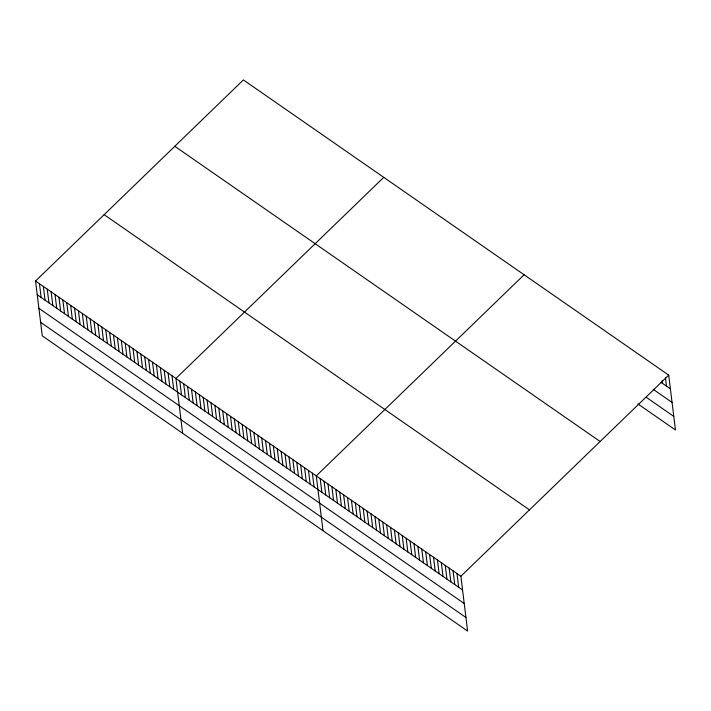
<?xml version="1.0" encoding="UTF-8"?>
<svg xmlns="http://www.w3.org/2000/svg" width="711" height="711" viewBox="0 0 711 711"><rect width="100%" height="100%" fill="white"/><g stroke="black" fill="none" stroke-linecap="round" stroke-linejoin="round"><path stroke-width="1.07" d="M35.55 281.023L460.879 576.248L467.607 631.075L42.287 335.859L35.55 281.023L243.393 79.925L668.713 375.141L675.45 429.977L637.927 403.937M383.744 177.35L175.91 378.448L182.638 433.275M524.105 274.766L316.271 475.872L322.998 530.699M460.879 576.248L668.713 375.141M661.017 382.349L670.402 388.855M653.311 389.406L672.064 402.426M646.423 397.413L673.788 416.406M174.799 146.288L600.128 441.504M104.135 214.66L529.464 509.885M37.23 294.736L462.559 589.961M38.901 308.307L464.23 603.523M40.616 322.287L465.945 617.504M665.46 377.701L666.491 386.144M662.199 380.269L662.581 383.433M456.969 573.528L458.657 587.242M453.058 570.817L454.747 584.531M449.156 568.107L450.836 581.82M445.246 565.396L446.926 579.11M441.335 562.677L443.015 576.39M437.425 559.966L439.114 573.679M433.523 557.255L435.203 570.969M429.613 554.544L431.293 568.258M425.702 551.825L427.382 565.538M421.792 549.114L423.48 562.828M417.881 546.404L419.57 560.117M413.98 543.693L415.659 557.406M410.069 540.982L411.749 554.687M406.159 538.263L407.847 551.976M402.248 535.552L403.937 549.265M398.347 532.841L400.026 546.555M394.436 530.13L396.116 543.835M390.526 527.411L392.214 541.124M386.615 524.7L388.304 538.414M382.714 521.99L384.393 535.703M378.803 519.279L380.483 532.983M374.893 516.559L376.572 530.273M370.982 513.849L372.671 527.562M367.072 511.138L368.76 524.851M363.17 508.427L364.85 522.132M359.259 505.708L360.939 519.421M355.349 502.997L357.038 516.71M351.438 500.286L353.127 514M347.537 497.576L349.217 511.28M343.626 494.856L345.306 508.569M339.716 492.145L341.404 505.859M335.805 489.435L337.494 503.148M331.904 486.724L333.583 500.437M327.993 484.004L329.673 497.718M324.083 481.294L325.771 495.007M320.172 478.583L321.861 492.296M312.369 473.162L314.049 486.875M308.467 470.46L310.156 484.173M304.566 467.749L306.254 481.463M300.673 465.047L302.353 478.761M296.771 462.337L298.46 476.05M292.87 459.635L294.558 473.348M288.977 456.924L290.657 470.638M285.075 454.222L286.755 467.936M281.174 451.512L282.862 465.225M277.281 448.81L278.961 462.523M273.38 446.099L275.059 459.813M269.478 443.397L271.167 457.111M265.585 440.687L267.265 454.4M261.684 437.985L263.363 451.698M257.782 435.274L259.471 448.988M253.889 432.572L255.569 446.286M249.988 429.862L251.667 443.575M246.086 427.16L247.775 440.873M242.184 424.449L243.873 438.163M238.292 421.747L239.971 435.461M234.39 419.037L236.079 432.75M230.488 416.335L232.177 430.048M226.596 413.624L228.275 427.338M222.694 410.922L224.374 424.636M218.792 408.212L220.481 421.925M214.9 405.51L216.579 419.223M210.998 402.799L212.678 416.513M207.097 400.097L208.785 413.811M203.204 397.387L204.884 411.1M199.302 394.685L200.982 408.398M195.401 391.974L197.089 405.688M191.508 389.273L193.188 402.986M187.606 386.562L189.286 400.275M183.705 383.86L185.393 397.573M179.803 381.149L181.492 394.863M172.009 375.737L173.697 389.45M168.107 373.035L169.796 386.748M164.214 370.324L165.894 384.038M160.313 367.623L161.992 381.336M156.411 364.912L158.1 378.625M152.518 362.21L154.198 375.923M148.617 359.499L150.297 373.213M144.715 356.798L146.404 370.511M140.822 354.087L142.502 367.8M136.921 351.385L138.601 365.099M133.019 348.674L134.708 362.388M129.126 345.973L130.806 359.686M125.225 343.262L126.905 356.975M121.323 340.56L123.012 354.274M117.422 337.849L119.11 351.563M113.529 335.148L115.209 348.861M109.627 332.437L111.316 346.15M105.726 329.735L107.414 343.449M101.833 327.024L103.513 340.738M97.931 324.323L99.611 338.036M94.03 321.612L95.718 335.325M90.137 318.91L91.817 332.624M86.235 316.199L87.915 329.913M82.334 313.498L84.022 327.211M78.441 310.796L80.121 324.5M74.539 308.085L76.219 321.799M70.638 305.383L72.326 319.088M66.745 302.673L68.425 316.386M62.844 299.971L64.523 313.675M58.942 297.26L60.631 310.974M55.04 294.558L56.729 308.263M51.148 291.848L52.827 305.561M47.246 289.146L48.935 302.85M43.344 286.435L45.033 300.149M39.452 283.733L41.131 297.438"/></g></svg>
